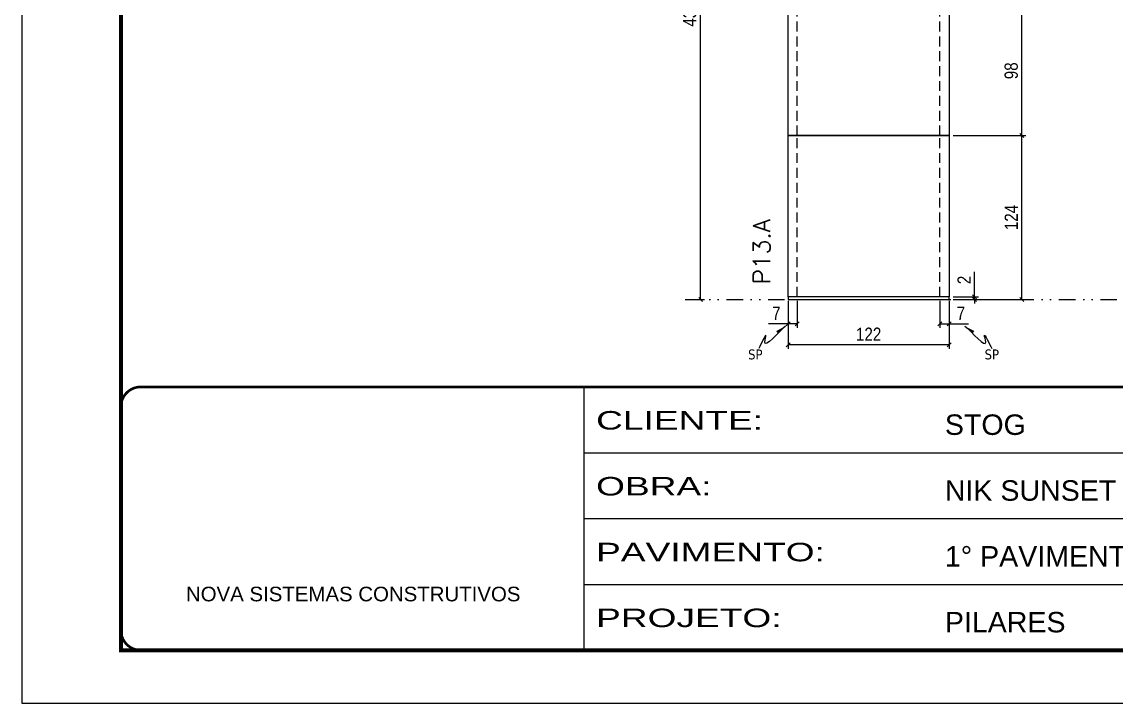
# Model space of a CAD drawing. Header units: millimetres. Extents: x 787 to 8287, y -592 to 17063.
# Drawn here: x 3024 to 3852, y 7448 to 7964 of the extents above; entities that cross this region are included whole.
import ezdxf

# ---------------------------------------------------------------- set-up
doc = ezdxf.new("R2010")
doc.units = ezdxf.units.MM
for name, pattern in [('CONTINUO', [0]), ('DASHED', [0.75, 0.5, -0.25]), ('DIVIDE2', [0.625, 0.25, -0.125, 0, -0.125, 0, -0.125]), ('HIDDEN', [0.375, 0.25, -0.125])]:
    doc.linetypes.add(name, pattern=pattern)
for name, color, linetype in [('COTA', 241, 'Continuous'), ('Nível', 160, 'Continuous'), ('Painéis', 200, 'Continuous'), ('Sarrafo de Pressão', 42, 'HIDDEN'), ('texto', 7, 'Continuous')]:
    doc.layers.add(name, color=color, linetype=linetype)
for name, color, linetype, lineweight in [('Folhas', 255, 'Continuous', 9), ('SARRAFO DE PRESSAO', 251, 'DASHED', 9), ('Texto Seção', 7, 'Continuous', 15)]:
    doc.layers.add(name, color=color, linetype=linetype, lineweight=lineweight)
doc.styles.add('ARIAL', font='arial.ttf')
doc.styles.add('COTA TECNICA', font='techl___.ttf', dxfattribs={"height": 10})
doc.styles.add('COTA TECNICA-50', font='techl___.ttf', dxfattribs={"height": 10})
doc.styles.add('REGUA-120', font='ROMANS.shx', dxfattribs={"height": 15})
doc.styles.get("Standard").update_dxf_attribs({"font": 'arial.ttf'})
doc.styles.add('Tecnologia', font='')
doc.styles.get('Tecnologia').set_extended_font_data('Forgotten Futurist')
doc.dimstyles.new('COTA PAINEL-50', dxfattribs={"dimtxt": 10, "dimasz": 3, "dimexe": 3, "dimexo": 3, "dimgap": 3, "dimtad": 1, "dimdec": 1, "dimzin": 12, "dimdsep": 46, "dimtxsty": 'COTA TECNICA-50', "dimblk1": 'OBLIQUE', "dimblk2": 'OBLIQUE', "dimsah": 1, "dimcen": 0.9, "dimclrd": 4, "dimclre": 4, "dimclrt": 240, "dimadec": 1, "dimazin": 3, "dimtfac": 1, "dimtdec": 1, "dimtmove": 0, "dimatfit": 3, "dimfxl": 0, "dimtolj": 1, "dimtzin": 12, "dimarcsym": 0})
doc.dimstyles.new('PAINEL', dxfattribs={"dimtxt": 10, "dimasz": 3, "dimexe": 3, "dimexo": 3, "dimgap": 3, "dimtad": 1, "dimdec": 1, "dimzin": 12, "dimdsep": 46, "dimtxsty": 'COTA TECNICA', "dimblk1": 'OBLIQUE', "dimblk2": 'OBLIQUE', "dimsah": 1, "dimcen": 0.9, "dimclrd": 4, "dimclre": 4, "dimclrt": 240, "dimadec": 1, "dimazin": 3, "dimtfac": 1, "dimtdec": 1, "dimtmove": 0, "dimatfit": 3, "dimfxl": 0, "dimtolj": 1, "dimtzin": 12, "dimarcsym": 0})
doc.dimstyles.get("Standard").update_dxf_attribs({"dimtxt": 0.18, "dimasz": 0.18, "dimexe": 0.18, "dimexo": 0.0625, "dimgap": 0.09, "dimtad": 0, "dimtih": 1, "dimtoh": 1, "dimdec": 4, "dimzin": 0, "dimdsep": 46, "dimtxsty": 'Standard', "dimcen": 0.09, "dimadec": 0, "dimazin": 0, "dimtfac": 1, "dimtdec": 4, "dimtofl": 0, "dimtmove": 0, "dimatfit": 3, "dimfxl": 0, "dimtolj": 1, "dimtzin": 0, "dimarcsym": 0})

# ---------------------------------------------------------------- blocks, each defined once
blk = doc.blocks.new('9999999999')
at = {"color": 30, "linetype": 'CONTINUO'}
for p, q in [((98564.56, 34230.21), (98564.56, 34429.45)), ((98564.56, 34379.64), (99583.98, 34379.64)), ((98564.56, 34329.83), (99487.98, 34329.83)), ((98564.56, 34280.02), (99487.98, 34280.02))]:
    blk.add_line(p, q, dxfattribs=at)
at = {"color": 30, "linetype": 'CONTINUO', "const_width": 2}
blk.add_lwpolyline([(99583.98, 34230.21), (99583.98, 34414.45, 0.414214), (99568.98, 34429.45), (98228.98, 34429.45, 0.414214), (98213.98, 34414.45), (98213.98, 34245.21, 0.414214), (98228.98, 34230.21), (99583.98, 34230.21)], format="xyb", dxfattribs=at)
at = {"layer": 'Folhas'}
blk.add_lwpolyline([(98138.98, 34190.21), (99623.98, 34190.21), (99623.98, 35240.21), (98138.98, 35240.21)], close=True, dxfattribs=at)
at = {"layer": 'Folhas', "color": 30, "const_width": 3}
blk.add_lwpolyline([(98213.98, 34230.21), (99583.98, 34230.21), (99583.98, 35200.21), (98213.98, 35200.21)], close=True, dxfattribs=at)
at = {"color": 7, "linetype": 'Continuous', "ltscale": 5, "style": 'ARIAL'}
for s, height, p in [('STOG', 15.483, (98837.68, 34393.13)), ('NIK SUNSET', 15.483, (98837.68, 34343.32)), ('1° PAVIMENTO', 15.4829, (98837.68, 34293.51)), ('NOVA SISTEMAS CONSTRUTIVOS', 11.0592, (98263.19, 34267.21)), ('PILARES', 15.483, (98837.68, 34243.7))]:
    blk.add_text(s, height=height, dxfattribs=at).set_placement(p)
at = {"layer": 'Folhas', "color": 7, "style": 'Tecnologia', "width": 1.5}
for s, p in [('CLIENTE:', (98573.65, 34397.17)), ('OBRA:', (98573.65, 34347.31)), ('PAVIMENTO:', (98573.65, 34297.5)), ('PROJETO:', (98573.65, 34247.69))]:
    blk.add_text(s, height=14, dxfattribs=at).set_placement(p)
blk = doc.blocks.new('_Oblique')
at = {"color": 0, "linetype": 'ByBlock', "lineweight": -2}
blk.add_line((-0.5, -0.5), (0.5, 0.5), dxfattribs=at)
blk = doc.blocks.new('*D1209')
at = {"layer": 'COTA', "color": 4, "lineweight": -2}
for p, q in [((3528.99, 8185.83), (3540.84, 8185.83)), ((3537.84, 7753.83), (3537.84, 8185.83)), ((3528.99, 7753.83), (3540.84, 7753.83))]:
    blk.add_line(p, q, dxfattribs=at)
at = {"layer": 'Defpoints', "color": 0}
for p in [(3525.99, 8185.83), (3537.84, 8185.83), (3525.99, 7753.83)]:
    blk.add_point(p, dxfattribs=at)
at = {"layer": 'COTA', "color": 4, "lineweight": -2, "xscale": 3, "yscale": 3, "zscale": 3}
for p, rotation in [((3537.84, 8185.83), 90), ((3537.84, 7753.83), 270)]:
    blk.add_blockref('_Oblique', p, dxfattribs=dict(at, rotation=rotation))
at = {"layer": 'COTA', "color": 240, "insert": (3529.62, 7969.83), "char_height": 10, "attachment_point": 5, "rotation": 90, "style": 'COTA TECNICA-50'}
blk.add_mtext('\\A1;432', dxfattribs=at)
blk = doc.blocks.new('*D241')
at = {"layer": 'COTA', "color": 4, "lineweight": -2}
for p, q in [((3603.99, 7752.83), (3603.99, 7716.47)), ((3725.99, 7752.83), (3725.99, 7716.47)), ((3725.99, 7719.47), (3603.99, 7719.47))]:
    blk.add_line(p, q, dxfattribs=at)
at = {"layer": 'Defpoints', "color": 0}
for p in [(3603.99, 7755.83), (3725.99, 7755.83), (3603.99, 7719.47)]:
    blk.add_point(p, dxfattribs=at)
at = {"layer": 'COTA', "color": 4, "lineweight": -2, "xscale": 3, "yscale": 3, "zscale": 3, "rotation": 180}
blk.add_blockref('_Oblique', (3603.99, 7719.47), dxfattribs=at)
at = {"layer": 'COTA', "color": 4, "lineweight": -2, "xscale": 3, "yscale": 3, "zscale": 3}
blk.add_blockref('_Oblique', (3725.99, 7719.47), dxfattribs=at)
at = {"layer": 'COTA', "color": 240, "insert": (3664.99, 7727.52), "char_height": 10, "attachment_point": 5, "style": 'COTA TECNICA'}
blk.add_mtext('\\A1;122', dxfattribs=at)
blk = doc.blocks.new('*D242')
at = {"layer": 'COTA', "color": 4, "lineweight": -2}
for p, q in [((3718.99, 7752.83), (3718.99, 7732.32)), ((3725.99, 7750.83), (3725.99, 7732.32)), ((3718.99, 7735.32), (3725.99, 7735.32)), ((3725.99, 7735.32), (3740.72, 7735.32))]:
    blk.add_line(p, q, dxfattribs=at)
at = {"layer": 'Defpoints', "color": 0}
for p in [(3718.99, 7755.83), (3725.99, 7753.83), (3725.99, 7735.32)]:
    blk.add_point(p, dxfattribs=at)
at = {"layer": 'COTA', "color": 4, "lineweight": -2, "xscale": 3, "yscale": 3, "zscale": 3, "rotation": 180}
blk.add_blockref('_Oblique', (3718.99, 7735.32), dxfattribs=at)
at = {"layer": 'COTA', "color": 4, "lineweight": -2, "xscale": 3, "yscale": 3, "zscale": 3}
blk.add_blockref('_Oblique', (3725.99, 7735.32), dxfattribs=at)
at = {"layer": 'COTA', "color": 240, "insert": (3734.86, 7743.39), "char_height": 10, "attachment_point": 5, "style": 'COTA TECNICA-50'}
blk.add_mtext('\\A1;7', dxfattribs=at)
blk = doc.blocks.new('*D243')
at = {"layer": 'COTA', "color": 4, "lineweight": -2}
for p, q in [((3603.99, 7750.83), (3603.99, 7732.32)), ((3610.99, 7752.83), (3610.99, 7732.32)), ((3603.99, 7735.32), (3589.26, 7735.32)), ((3610.99, 7735.32), (3603.99, 7735.32))]:
    blk.add_line(p, q, dxfattribs=at)
at = {"layer": 'Defpoints', "color": 0}
for p in [(3603.99, 7753.83), (3610.99, 7755.83), (3603.99, 7735.32)]:
    blk.add_point(p, dxfattribs=at)
at = {"layer": 'COTA', "color": 4, "lineweight": -2, "xscale": 3, "yscale": 3, "zscale": 3, "rotation": 180}
blk.add_blockref('_Oblique', (3603.99, 7735.32), dxfattribs=at)
at = {"layer": 'COTA', "color": 4, "lineweight": -2, "xscale": 3, "yscale": 3, "zscale": 3}
blk.add_blockref('_Oblique', (3610.99, 7735.32), dxfattribs=at)
at = {"layer": 'COTA', "color": 240, "insert": (3595.13, 7743.39), "char_height": 10, "attachment_point": 5, "style": 'COTA TECNICA-50'}
blk.add_mtext('\\A1;7', dxfattribs=at)
blk = doc.blocks.new('*D244')
at = {"layer": 'COTA', "color": 4, "linetype": 'ByBlock', "lineweight": -2}
for p, q in [((3728.99, 7877.83), (3784.07, 7877.83)), ((3781.07, 7753.83), (3781.07, 7877.83)), ((3728.99, 7753.83), (3784.07, 7753.83))]:
    blk.add_line(p, q, dxfattribs=at)
at = {"layer": 'Defpoints', "color": 0, "linetype": 'ByBlock'}
for p in [(3725.99, 7877.83), (3781.07, 7877.83), (3725.99, 7753.83)]:
    blk.add_point(p, dxfattribs=at)
at = {"layer": 'COTA', "color": 4, "linetype": 'ByBlock', "lineweight": -2, "xscale": 3, "yscale": 3, "zscale": 3}
for p, rotation in [((3781.07, 7877.83), 90), ((3781.07, 7753.83), 270)]:
    blk.add_blockref('_Oblique', p, dxfattribs=dict(at, rotation=rotation))
at = {"layer": 'COTA', "color": 240, "linetype": 'ByBlock', "insert": (3773, 7815.83), "char_height": 10, "attachment_point": 5, "rotation": 90, "style": 'COTA TECNICA'}
blk.add_mtext('\\A1;124', dxfattribs=at)
blk = doc.blocks.new('*D245')
at = {"layer": 'COTA', "color": 4, "lineweight": -2}
for p, q in [((3745.25, 7755.83), (3745.25, 7774.63)), ((3728.99, 7755.83), (3748.25, 7755.83)), ((3728.99, 7753.83), (3748.25, 7753.83)), ((3745.25, 7753.83), (3745.25, 7755.83)), ((3745.25, 7753.83), (3745.25, 7750.83))]:
    blk.add_line(p, q, dxfattribs=at)
at = {"layer": 'Defpoints', "color": 0}
for p in [(3725.99, 7755.83), (3725.99, 7753.83), (3745.25, 7753.83)]:
    blk.add_point(p, dxfattribs=at)
at = {"layer": 'COTA', "color": 4, "lineweight": -2, "xscale": 3, "yscale": 3, "zscale": 3}
for p, rotation in [((3745.25, 7755.83), 270), ((3745.25, 7753.83), 90)]:
    blk.add_blockref('_Oblique', p, dxfattribs=dict(at, rotation=rotation))
at = {"layer": 'COTA', "color": 240, "insert": (3737.25, 7768.57), "char_height": 10, "attachment_point": 5, "rotation": 90, "style": 'COTA TECNICA-50'}
blk.add_mtext('\\A1;2', dxfattribs=at)
blk = doc.blocks.new('*D246')
at = {"layer": 'COTA', "color": 4, "linetype": 'ByBlock', "lineweight": -2}
for p, q in [((3728.99, 7877.83), (3784.07, 7877.83)), ((3781.07, 7753.83), (3781.07, 7877.83)), ((3728.99, 7753.83), (3784.07, 7753.83))]:
    blk.add_line(p, q, dxfattribs=at)
at = {"layer": 'Defpoints', "color": 0, "linetype": 'ByBlock'}
for p in [(3725.99, 7877.83), (3781.07, 7877.83), (3725.99, 7753.83)]:
    blk.add_point(p, dxfattribs=at)
at = {"layer": 'COTA', "color": 4, "linetype": 'ByBlock', "lineweight": -2, "xscale": 3, "yscale": 3, "zscale": 3}
for p, rotation in [((3781.07, 7877.83), 90), ((3781.07, 7753.83), 270)]:
    blk.add_blockref('_Oblique', p, dxfattribs=dict(at, rotation=rotation))
at = {"layer": 'COTA', "color": 240, "linetype": 'ByBlock', "insert": (3773, 7815.83), "char_height": 10, "attachment_point": 5, "rotation": 90, "style": 'COTA TECNICA'}
blk.add_mtext('\\A1;124', dxfattribs=at)
blk = doc.blocks.new('*D247')
at = {"layer": 'COTA', "color": 4, "lineweight": -2}
for p, q in [((3728.99, 7975.83), (3784.07, 7975.83)), ((3781.07, 7877.83), (3781.07, 7975.83)), ((3728.99, 7877.83), (3784.07, 7877.83))]:
    blk.add_line(p, q, dxfattribs=at)
at = {"layer": 'Defpoints', "color": 0}
for p in [(3725.99, 7975.83), (3781.07, 7975.83), (3725.99, 7877.83)]:
    blk.add_point(p, dxfattribs=at)
at = {"layer": 'COTA', "color": 4, "lineweight": -2, "xscale": 3, "yscale": 3, "zscale": 3}
for p, rotation in [((3781.07, 7975.83), 90), ((3781.07, 7877.83), 270)]:
    blk.add_blockref('_Oblique', p, dxfattribs=dict(at, rotation=rotation))
at = {"layer": 'COTA', "color": 240, "insert": (3772.97, 7926.83), "char_height": 10, "attachment_point": 5, "rotation": 90, "style": 'COTA TECNICA-50'}
blk.add_mtext('\\A1;98', dxfattribs=at)

msp = doc.modelspace()

# ---------------------------------------------------------------- linework, layer by layer
at = {"layer": 'Nível', "color": 4, "linetype": 'DIVIDE2', "ltscale": 50}
msp.add_line((3525.99, 7753.83), (4469, 7753.83), dxfattribs=at)
at = {"layer": 'Painéis'}
for points in [[(3603.99, 7975.83), (3725.99, 7975.83), (3725.99, 7877.83), (3603.99, 7877.83)], [(3603.99, 7877.83), (3725.99, 7877.83), (3725.99, 7755.83), (3603.99, 7755.83)], [(3603.99, 7753.83), (3725.99, 7753.83), (3725.99, 7755.83), (3603.99, 7755.83)]]:
    msp.add_lwpolyline(points, close=True, dxfattribs=at)
at = {"layer": 'Sarrafo de Pressão', "ltscale": 30}
for p, q in [((3610.99, 7877.83), (3610.99, 7975.83)), ((3718.99, 7877.83), (3718.99, 7975.83)), ((3610.99, 7755.83), (3610.99, 7877.83)), ((3718.99, 7755.83), (3718.99, 7877.83))]:
    msp.add_line(p, q, dxfattribs=at)

# ---------------------------------------------------------------- block references
at = {"layer": 'SARRAFO DE PRESSAO', "color": 6, "linetype": 'ByBlock'}
msp.add_blockref('9999999999', (-95114.98, -26741.79), dxfattribs=at)

# ---------------------------------------------------------------- texts
at = {"layer": 'texto', "color": 0, "char_height": 7.5, "attachment_point": 5}
for insert in [(3579.22, 7712.15), (3758.24, 7712.15)]:
    msp.add_mtext('{\\fTahoma|b0|i0|c0|p34;\\C4;SP}', dxfattribs=dict(at, insert=insert))
at = {"layer": 'Texto Seção', "insert": (3590.52, 7765.08), "char_height": 13, "width": 285.3299, "attachment_point": 7, "rotation": 90, "style": 'REGUA-120'}
msp.add_mtext('P13.A', dxfattribs=at)

# ---------------------------------------------------------------- dimensions: what is measured, and where the dimension line sits
at = {"layer": 'COTA'}
for base, p1, p2, angle, picture, middle in [((3537.84, 8185.83), (3525.99, 7753.83), (3525.99, 8185.83), 90, '*D1209', (3529.62, 7969.83)), ((3781.07, 7975.83), (3725.99, 7877.83), (3725.99, 7975.83), 90, '*D247', (3772.97, 7926.83)), ((3603.99, 7735.32), (3610.99, 7755.83), (3603.99, 7753.83), 180, '*D243', (3595.13, 7743.39))]:
    dim = msp.add_linear_dim(base=base, p1=p1, p2=p2, angle=angle, dimstyle='COTA PAINEL-50', dxfattribs=at)
    dim.commit()
    dim.dimension.update_dxf_attribs({"geometry": picture, "text_midpoint": middle})
at = {"layer": 'COTA', "linetype": 'ByBlock'}
for picture in ['*D244', '*D246']:
    dim = msp.add_aligned_dim(p1=(3725.99, 7753.83), p2=(3725.99, 7877.83), distance=-55.08, dimstyle='PAINEL', dxfattribs=at)
    dim.commit()
    dim.dimension.update_dxf_attribs({"geometry": picture, "text_midpoint": (3773, 7815.83)})
at = {"layer": 'COTA'}
dim = msp.add_linear_dim(base=(3745.25, 7753.83), p1=(3725.99, 7755.83), p2=(3725.99, 7753.83), angle=90, dimstyle='COTA PAINEL-50', dxfattribs=at)
dim.commit()
dim.dimension.update_dxf_attribs({"geometry": '*D245', "text_midpoint": (3745.25, 7768.57), "dimtype": 160})
dim = msp.add_linear_dim(base=(3603.99, 7719.47), p1=(3725.99, 7755.83), p2=(3603.99, 7755.83), angle=180, dimstyle='PAINEL', override={"dimarcsym": 2}, dxfattribs=at)
dim.commit()
dim.dimension.update_dxf_attribs({"geometry": '*D241', "text_midpoint": (3664.99, 7727.52)})
dim = msp.add_linear_dim(base=(3725.99, 7735.32), p1=(3718.99, 7755.83), p2=(3725.99, 7753.83), dimstyle='COTA PAINEL-50', dxfattribs=at)
dim.commit()
dim.dimension.update_dxf_attribs({"geometry": '*D242', "text_midpoint": (3734.86, 7743.39)})

# ---------------------------------------------------------------- leaders
at = {"layer": 'COTA', "path_type": 1}
for points in [[(3602.16, 7733.65), (3586.38, 7721.81), (3587.3, 7726.62), (3581.75, 7716.84)], [(3737.82, 7733.65), (3753.61, 7721.81), (3752.68, 7726.62), (3758.23, 7716.84)]]:
    msp.add_leader(points, dimstyle='Standard', override={"dimasz": 8}, dxfattribs=at)

doc.saveas('drawing.dxf')
